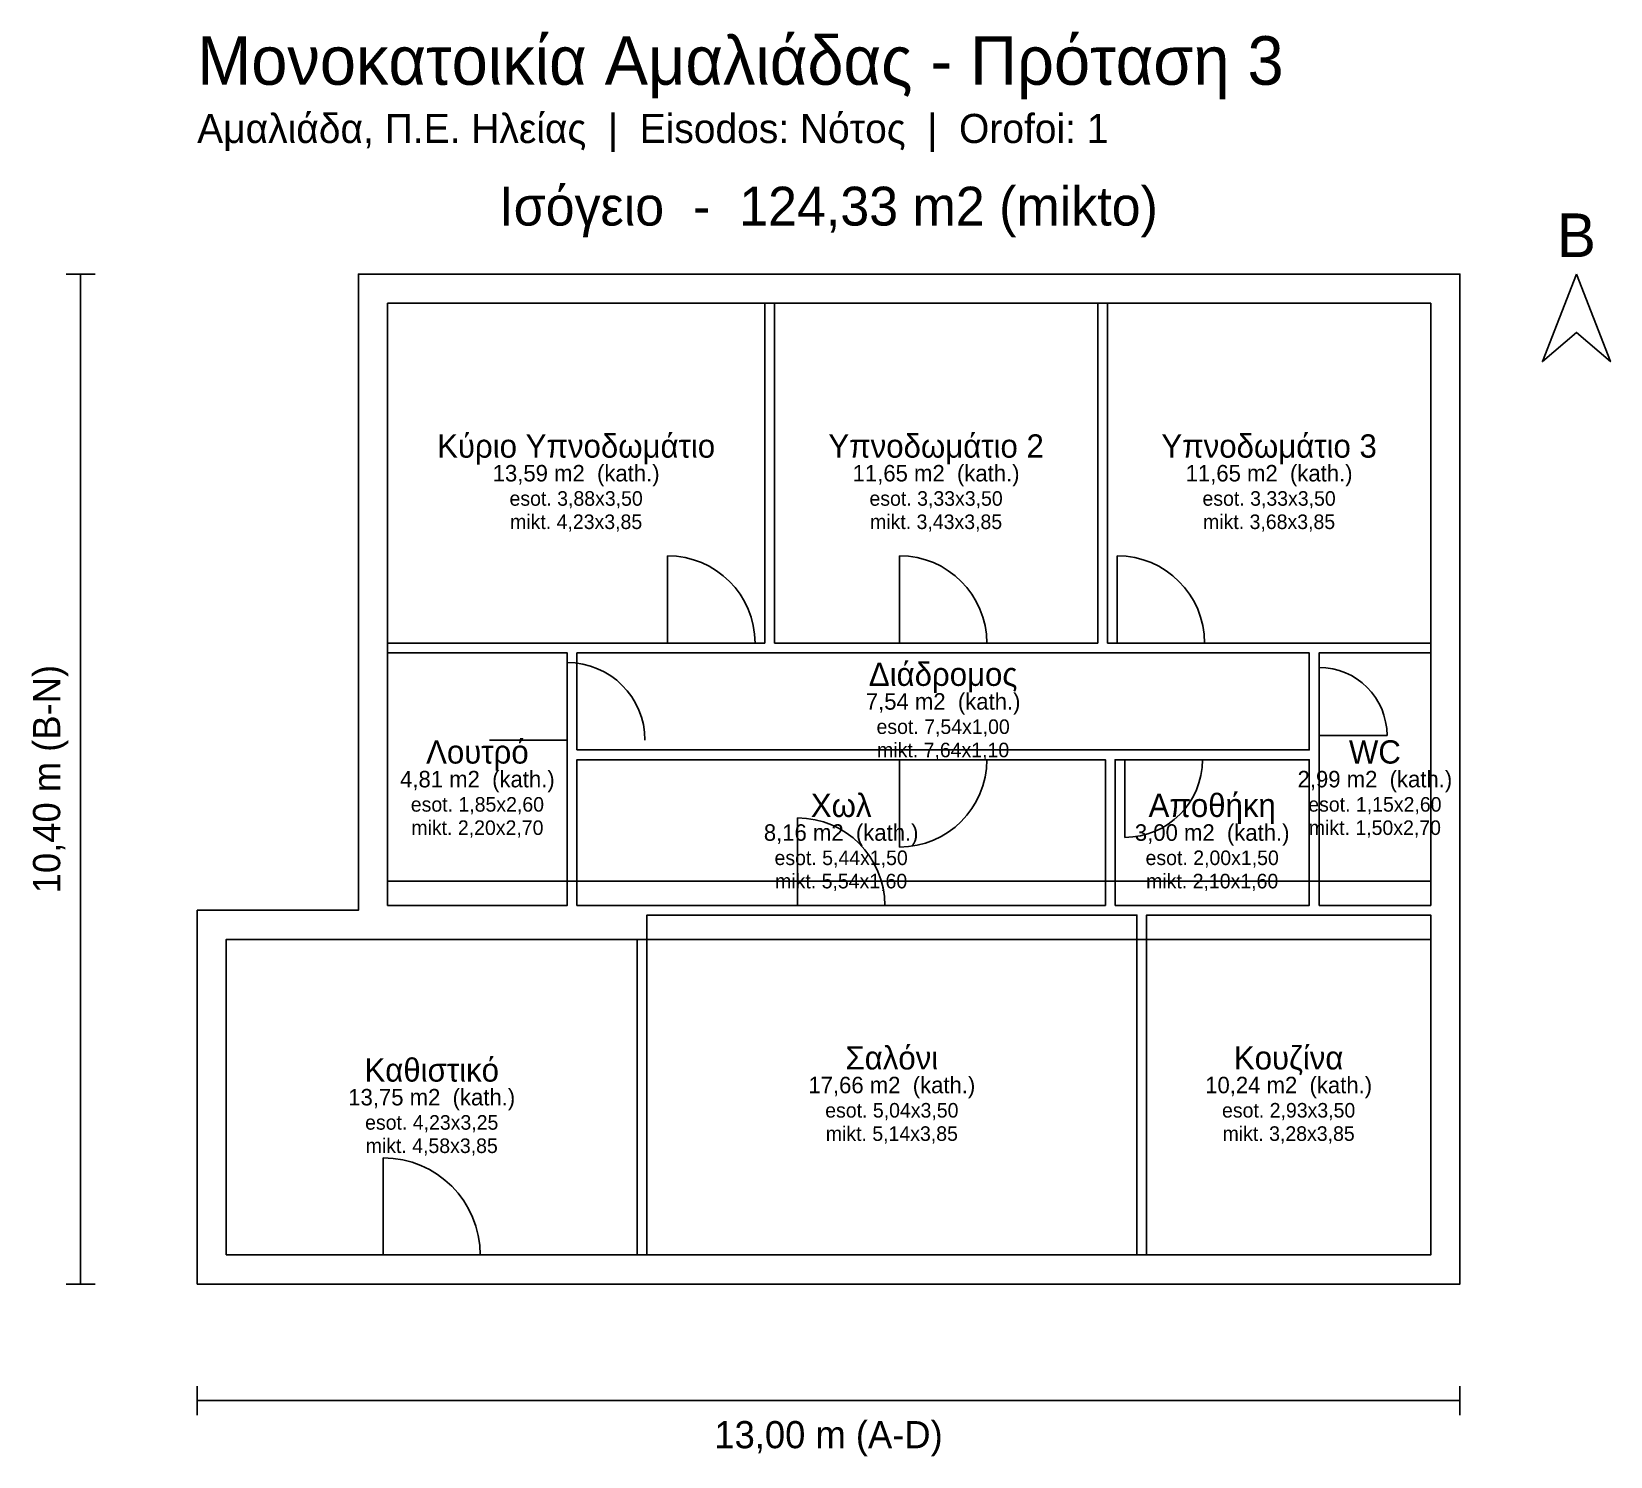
# Model space of a CAD drawing. Header units: metres. Extents: x -1.7 to 14.6, y -1.8 to 12.9.
import ezdxf
from ezdxf.enums import TextEntityAlignment as Align

# ---------------------------------------------------------------- set-up
doc = ezdxf.new("R2010")
doc.units = ezdxf.units.M
for name, color, linetype in [('DIMS', 4, 'CONTINUOUS'), ('NORTH', 2, 'CONTINUOUS'), ('OPENINGS', 1, 'CONTINUOUS'), ('OUTLINE', 7, 'CONTINUOUS'), ('ROOMS', 3, 'CONTINUOUS'), ('TEXT', 7, 'CONTINUOUS'), ('TITLE', 5, 'CONTINUOUS'), ('WALLS', 8, 'CONTINUOUS')]:
    doc.layers.add(name, color=color, linetype=linetype)

msp = doc.modelspace()

# ---------------------------------------------------------------- linework, layer by layer
at = {"layer": 'DIMS'}
for p, q in [((-1.05, 10.4), (-1.35, 10.4)), ((-1.2, 0), (-1.2, 10.4)), ((-1.05, 0), (-1.35, 0)), ((0, -1.05), (0, -1.35)), ((13, -1.05), (13, -1.35)), ((0, -1.2), (13, -1.2))]:
    msp.add_line(p, q, dxfattribs=at)
at = {"layer": 'NORTH'}
msp.add_lwpolyline([(14.2, 10.4), (13.85, 9.5), (14.2, 9.8), (14.55, 9.5)], close=True, dxfattribs=at)
at = {"layer": 'OPENINGS'}
for p, q in [((3.4162, 10.1), (4.387, 10.1)), ((7.1574, 10.1), (8.0574, 10.1)), ((12.7, 7.9), (12.7, 8.8)), ((4.8432, 6.6), (4.8432, 7.5)), ((7.23, 6.6), (7.23, 7.5)), ((9.4716, 6.6), (9.4716, 7.5)), ((1.96, 4.75), (1.96, 5.65)), ((3.81, 5.6), (3.01, 5.6)), ((11.55, 5.65), (12.25, 5.65)), ((12.7, 4.75), (12.7, 5.65)), ((7.23, 5.4), (7.23, 4.5)), ((9.55, 5.4), (9.55, 4.6)), ((6.18, 3.9), (6.18, 4.8)), ((1.9148, 0.3), (1.9148, 1.3)), ((1.9239, 0.3), (2.9058, 0.3)), ((6.5213, 0.3), (7.7825, 0.3)), ((10.7871, 0.3), (11.6871, 0.3))]:
    msp.add_line(p, q, dxfattribs=at)
for centre, radius, start, end in [((4.8432, 6.6), 0.9, 0, 90), ((7.23, 6.6), 0.9, 0, 90), ((9.4716, 6.6), 0.9, 0, 90), ((3.81, 5.6), 0.8, 0, 90), ((11.55, 5.65), 0.7, 0, 90), ((7.23, 5.4), 0.9, 270, 360), ((9.55, 5.4), 0.8, 270, 360), ((6.18, 3.9), 0.9, 0, 90), ((1.9148, 0.3), 1, 0, 90)]:
    msp.add_arc(centre, radius, start, end, dxfattribs=at)
at = {"layer": 'OUTLINE'}
msp.add_lwpolyline([(0, 0), (13, 0), (13, 10.4), (1.66, 10.4), (1.66, 3.85), (0, 3.85)], close=True, dxfattribs=at)
at = {"layer": 'ROOMS'}
for points in [[(1.96, 6.6), (5.8432, 6.6), (5.8432, 10.1), (1.96, 10.1)], [(5.9432, 6.6), (9.2716, 6.6), (9.2716, 10.1), (5.9432, 10.1)], [(9.3716, 6.6), (12.7, 6.6), (12.7, 10.1), (9.3716, 10.1)], [(1.96, 3.9), (3.81, 3.9), (3.81, 6.5), (1.96, 6.5)], [(3.91, 5.5), (11.45, 5.5), (11.45, 6.5), (3.91, 6.5)], [(11.55, 3.9), (12.7, 3.9), (12.7, 6.5), (11.55, 6.5)], [(3.91, 3.9), (9.35, 3.9), (9.35, 5.4), (3.91, 5.4)], [(9.45, 3.9), (11.45, 3.9), (11.45, 5.4), (9.45, 5.4)], [(4.6297, 0.3), (9.6742, 0.3), (9.6742, 3.8), (4.6297, 3.8)], [(9.7742, 0.3), (12.7, 0.3), (12.7, 3.8), (9.7742, 3.8)], [(0.3, 0.3), (4.5297, 0.3), (4.5297, 3.55), (0.3, 3.55)]]:
    msp.add_lwpolyline(points, close=True, dxfattribs=at)
at = {"layer": 'WALLS'}
for points in [[(1.96, 4.15), (12.7, 4.15), (12.7, 10.1), (1.96, 10.1)], [(0.3, 0.3), (12.7, 0.3), (12.7, 3.55), (0.3, 3.55)]]:
    msp.add_lwpolyline(points, close=True, dxfattribs=at)

# ---------------------------------------------------------------- texts
at = {"layer": 'DIMS'}
msp.add_text('10,40 m (B-N)', height=0.28, rotation=90, dxfattribs=at).set_placement((-1.55, 5.2), align=Align.MIDDLE_CENTER)
msp.add_text('13,00 m (A-D)', height=0.28, dxfattribs=at).set_placement((6.5, -1.55), align=Align.MIDDLE_CENTER)
at = {"layer": 'NORTH'}
msp.add_text('B', height=0.45, dxfattribs=at).set_placement((14.2, 10.8), align=Align.MIDDLE_CENTER)
at = {"layer": 'TEXT'}
for s, height, p in [('Κύριο Υπνοδωμάτιο', 0.24, (3.9016, 8.63)), ('Υπνοδωμάτιο 2', 0.24, (7.6074, 8.63)), ('Υπνοδωμάτιο 3', 0.24, (11.0358, 8.63)), ('13,59 m2  (kath.)', 0.17, (3.9016, 8.35)), ('11,65 m2  (kath.)', 0.17, (7.6074, 8.35)), ('11,65 m2  (kath.)', 0.17, (11.0358, 8.35)), ('esot. 3,88x3,50', 0.15, (3.9016, 8.09)), ('esot. 3,33x3,50', 0.15, (7.6074, 8.09)), ('esot. 3,33x3,50', 0.15, (11.0358, 8.09)), ('mikt. 4,23x3,85', 0.15, (3.9016, 7.85)), ('mikt. 3,43x3,85', 0.15, (7.6074, 7.85)), ('mikt. 3,68x3,85', 0.15, (11.0358, 7.85)), ('Διάδρομος', 0.24, (7.68, 6.28)), ('7,54 m2  (kath.)', 0.17, (7.68, 6)), ('esot. 7,54x1,00', 0.15, (7.68, 5.74)), ('Λουτρό', 0.24, (2.885, 5.48)), ('mikt. 7,64x1,10', 0.15, (7.68, 5.5)), ('WC', 0.24, (12.125, 5.48)), ('4,81 m2  (kath.)', 0.17, (2.885, 5.2)), ('2,99 m2  (kath.)', 0.17, (12.125, 5.2)), ('Χωλ', 0.24, (6.63, 4.93)), ('Αποθήκη', 0.24, (10.45, 4.93)), ('esot. 1,85x2,60', 0.15, (2.885, 4.94)), ('esot. 1,15x2,60', 0.15, (12.125, 4.94)), ('mikt. 2,20x2,70', 0.15, (2.885, 4.7)), ('8,16 m2  (kath.)', 0.17, (6.63, 4.65)), ('3,00 m2  (kath.)', 0.17, (10.45, 4.65)), ('mikt. 1,50x2,70', 0.15, (12.125, 4.7)), ('esot. 5,44x1,50', 0.15, (6.63, 4.39)), ('esot. 2,00x1,50', 0.15, (10.45, 4.39)), ('mikt. 5,54x1,60', 0.15, (6.63, 4.15)), ('mikt. 2,10x1,60', 0.15, (10.45, 4.15)), ('Σαλόνι', 0.24, (7.1519, 2.33)), ('Κουζίνα', 0.24, (11.2371, 2.33)), ('Καθιστικό', 0.24, (2.4148, 2.205)), ('17,66 m2  (kath.)', 0.17, (7.1519, 2.05)), ('10,24 m2  (kath.)', 0.17, (11.2371, 2.05)), ('13,75 m2  (kath.)', 0.17, (2.4148, 1.925)), ('esot. 5,04x3,50', 0.15, (7.1519, 1.79)), ('esot. 2,93x3,50', 0.15, (11.2371, 1.79)), ('esot. 4,23x3,25', 0.15, (2.4148, 1.665)), ('mikt. 5,14x3,85', 0.15, (7.1519, 1.55)), ('mikt. 3,28x3,85', 0.15, (11.2371, 1.55)), ('mikt. 4,58x3,85', 0.15, (2.4148, 1.425))]:
    msp.add_text(s, height=height, dxfattribs=at).set_placement(p, align=Align.MIDDLE_CENTER)
at = {"layer": 'TITLE'}
for s, height, p in [('Μονοκατοικία Αμαλιάδας - Πρόταση 3', 0.5, (0, 12.6)), ('Αμαλιάδα, Π.Ε. Ηλείας  |  Eisodos: Νότος  |  Orofoi: 1', 0.3, (0, 11.9))]:
    msp.add_text(s, height=height, dxfattribs=at).set_placement(p, align=Align.MIDDLE_LEFT)
msp.add_text('Ισόγειο  -  124,33 m2 (mikto)', height=0.4, dxfattribs=at).set_placement((6.5, 11.1), align=Align.MIDDLE_CENTER)

doc.saveas('drawing.dxf')
